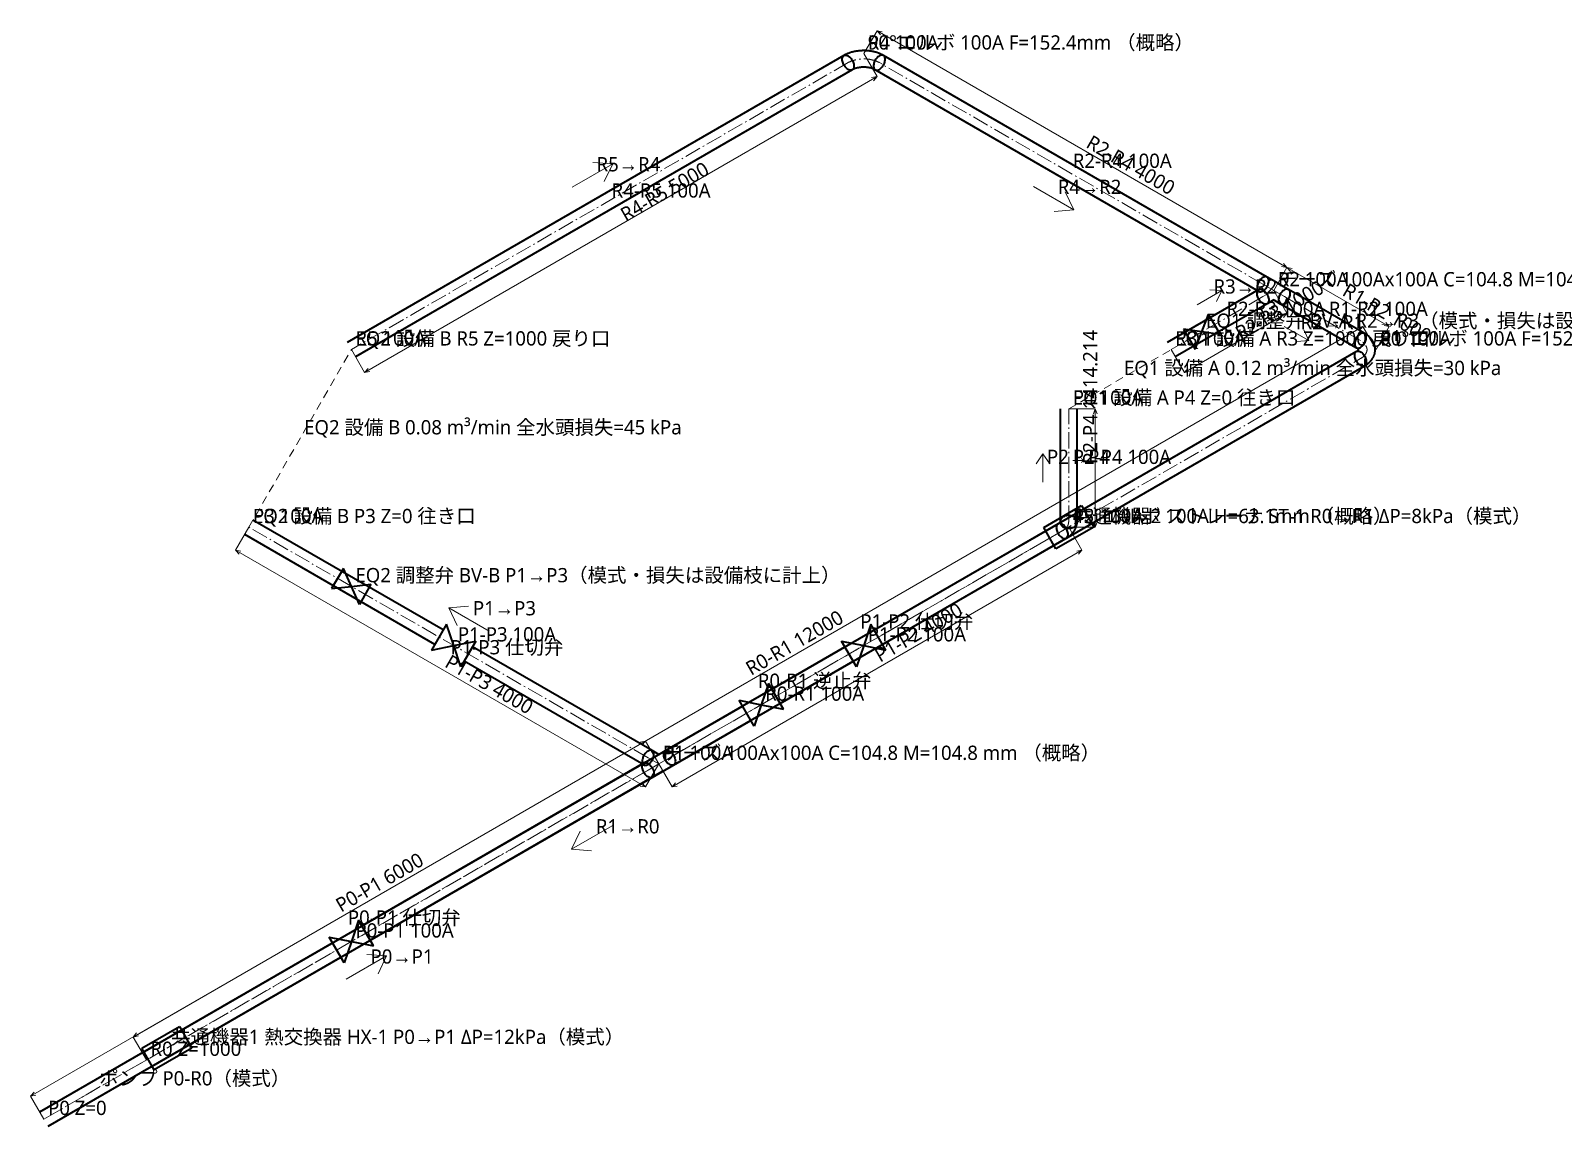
# Model space of a CAD drawing. Header units: millimetres. Extents: x 0 to 16090, y 0 to 14145.
# Drawn here: x 0 to 10576, y 0 to 7556 of the extents above; entities that cross this region are included whole.
import ezdxf

# ---------------------------------------------------------------- set-up
doc = ezdxf.new("R2010")
doc.units = ezdxf.units.MM
doc.header["$LTSCALE"] = 9.375268
doc.linetypes.add('CENTER_JIS', pattern=[18, 12, -2.5, 1, -2.5])
doc.linetypes.add('EQUIPMENT_DASH', pattern=[10, 6, -4])
for name, color, linetype, lineweight in [('CENTER', 7, 'CENTER_JIS', 18), ('DEVICE_SYMBOL', 7, 'CONTINUOUS', 35), ('DIMENSIONS', 7, 'CONTINUOUS', 18), ('ELEVATION_LABEL', 7, 'CONTINUOUS', 18), ('EQUIPMENT_LABEL', 7, 'CONTINUOUS', 18), ('EQUIPMENT_LINK', 7, 'EQUIPMENT_DASH', 18), ('FITTINGS', 7, 'CONTINUOUS', 35), ('FLOW_RETURN', 7, 'CONTINUOUS', 18), ('FLOW_SUPPLY', 7, 'CONTINUOUS', 18), ('FLOW_TAG', 7, 'CONTINUOUS', 18), ('LABELS', 7, 'CONTINUOUS', 18), ('PIPE_OUTLINE', 7, 'CONTINUOUS', 35), ('PIPE_TAG', 7, 'CONTINUOUS', 18), ('VALVE_LABEL', 7, 'CONTINUOUS', 18), ('VALVE_SYMBOL', 7, 'CONTINUOUS', 35), ('WELD_END', 7, 'CONTINUOUS', 35)]:
    doc.layers.add(name, color=color, linetype=linetype, lineweight=lineweight)
doc.styles.add('JAPANESE', font='YuGothM.ttc')

msp = doc.modelspace()

# ---------------------------------------------------------------- linework, layer by layer
at = {"layer": 'CENTER'}
for p, q in [((5641, 7336), (2213, 5357)), ((8503, 5808), (5856, 7336)), ((8503, 5722), (7870, 5357)), ((8577, 5765), (8503, 5808)), ((8577, 5765), (8503, 5722)), ((8577, 5765), (8651, 5722)), ((9176, 5419), (8651, 5722)), ((799, 458), (9176, 5295)), ((7163, 4168), (7163, 4948)), ((4260, 2542), (1506, 4132)), ((4408, 2542), (7118, 4106)), ((4334, 2499), (4260, 2542)), ((4334, 2499), (4408, 2542)), ((91, 49), (4260, 2456)), ((4334, 2499), (4260, 2456))]:
    msp.add_line(p, q, dxfattribs=at)
at = {"layer": 'CENTER', "flags": 128}
for points in [[(5856, 7336), (5854, 7337), (5852, 7338), (5851, 7339), (5849, 7340), (5847, 7341), (5845, 7342), (5843, 7342), (5841, 7343), (5839, 7344), (5837, 7345), (5835, 7346), (5833, 7347), (5831, 7347), (5829, 7348), (5827, 7349), (5824, 7350), (5822, 7350), (5820, 7351), (5818, 7352), (5816, 7352), (5813, 7353), (5811, 7354), (5809, 7354), (5807, 7355), (5804, 7355), (5802, 7356), (5800, 7356), (5797, 7357), (5795, 7357), (5793, 7358), (5790, 7358), (5788, 7359), (5785, 7359), (5783, 7359), (5780, 7360), (5778, 7360), (5776, 7360), (5773, 7360), (5771, 7361), (5768, 7361), (5766, 7361), (5763, 7361), (5761, 7361), (5758, 7361), (5756, 7361), (5753, 7361), (5751, 7362), (5748, 7362), (5746, 7362), (5743, 7361), (5741, 7361), (5738, 7361), (5736, 7361), (5733, 7361), (5731, 7361), (5728, 7361), (5726, 7361), (5723, 7360), (5721, 7360), (5719, 7360), (5716, 7360), (5714, 7359), (5711, 7359), (5709, 7359), (5706, 7358), (5704, 7358), (5702, 7357), (5699, 7357), (5697, 7356), (5695, 7356), (5692, 7355), (5690, 7355), (5688, 7354), (5685, 7354), (5683, 7353), (5681, 7352), (5679, 7352), (5676, 7351), (5674, 7350), (5672, 7350), (5670, 7349), (5668, 7348), (5666, 7347), (5664, 7347), (5662, 7346), (5660, 7345), (5658, 7344), (5656, 7343), (5654, 7342), (5652, 7342), (5650, 7341), (5648, 7340), (5646, 7339), (5644, 7338), (5642, 7337), (5641, 7336)], [(9176, 5295), (9178, 5296), (9180, 5297), (9181, 5298), (9183, 5299), (9185, 5300), (9186, 5301), (9188, 5302), (9189, 5303), (9191, 5304), (9192, 5305), (9194, 5307), (9195, 5308), (9196, 5309), (9198, 5310), (9199, 5311), (9200, 5313), (9202, 5314), (9203, 5315), (9204, 5317), (9205, 5318), (9206, 5319), (9207, 5320), (9208, 5322), (9209, 5323), (9210, 5324), (9211, 5326), (9212, 5327), (9213, 5328), (9213, 5330), (9214, 5331), (9215, 5333), (9216, 5334), (9216, 5335), (9217, 5337), (9217, 5338), (9218, 5340), (9218, 5341), (9219, 5342), (9219, 5344), (9219, 5345), (9220, 5347), (9220, 5348), (9220, 5350), (9220, 5351), (9221, 5352), (9221, 5354), (9221, 5355), (9221, 5357), (9221, 5358), (9221, 5360), (9221, 5361), (9220, 5362), (9220, 5364), (9220, 5365), (9220, 5367), (9219, 5368), (9219, 5370), (9219, 5371), (9218, 5372), (9218, 5374), (9217, 5375), (9217, 5377), (9216, 5378), (9216, 5379), (9215, 5381), (9214, 5382), (9213, 5384), (9213, 5385), (9212, 5386), (9211, 5388), (9210, 5389), (9209, 5390), (9208, 5392), (9207, 5393), (9206, 5394), (9205, 5396), (9204, 5397), (9203, 5398), (9202, 5399), (9200, 5401), (9199, 5402), (9198, 5403), (9196, 5404), (9195, 5406), (9194, 5407), (9192, 5408), (9191, 5409), (9189, 5410), (9188, 5411), (9186, 5413), (9185, 5414), (9183, 5415), (9181, 5416), (9180, 5417), (9178, 5418), (9176, 5419)], [(7118, 4106), (7119, 4107), (7120, 4107), (7121, 4108), (7121, 4108), (7122, 4109), (7123, 4109), (7124, 4110), (7125, 4110), (7126, 4111), (7126, 4112), (7127, 4112), (7128, 4113), (7129, 4113), (7129, 4114), (7130, 4114), (7131, 4115), (7132, 4115), (7133, 4116), (7133, 4117), (7134, 4117), (7135, 4118), (7135, 4118), (7136, 4119), (7137, 4120), (7138, 4120), (7138, 4121), (7139, 4121), (7140, 4122), (7140, 4123), (7141, 4123), (7141, 4124), (7142, 4124), (7143, 4125), (7143, 4126), (7144, 4126), (7145, 4127), (7145, 4128), (7146, 4128), (7146, 4129), (7147, 4130), (7147, 4130), (7148, 4131), (7148, 4131), (7149, 4132), (7149, 4133), (7150, 4133), (7150, 4134), (7151, 4135), (7151, 4135), (7152, 4136), (7152, 4137), (7153, 4137), (7153, 4138), (7154, 4139), (7154, 4139), (7154, 4140), (7155, 4141), (7155, 4142), (7156, 4142), (7156, 4143), (7156, 4144), (7157, 4144), (7157, 4145), (7157, 4146), (7158, 4146), (7158, 4147), (7158, 4148), (7159, 4148), (7159, 4149), (7159, 4150), (7159, 4151), (7160, 4151), (7160, 4152), (7160, 4153), (7160, 4153), (7160, 4154), (7161, 4155), (7161, 4156), (7161, 4156), (7161, 4157), (7161, 4158), (7162, 4158), (7162, 4159), (7162, 4160), (7162, 4161), (7162, 4161), (7162, 4162), (7162, 4163), (7162, 4163), (7162, 4164), (7162, 4165), (7162, 4166), (7162, 4166), (7162, 4167), (7163, 4168), (7163, 4168)]]:
    msp.add_lwpolyline(points, dxfattribs=at)
at = {"layer": 'DEVICE_SYMBOL'}
for p, q in [((6990, 4131), (7250, 4281)), ((7250, 4281), (7335, 4133)), ((7075, 3983), (6990, 4131)), ((7335, 4133), (7075, 3983)), ((767, 539), (1027, 689)), ((1027, 689), (1113, 540)), ((853, 390), (767, 539)), ((1113, 540), (853, 390))]:
    msp.add_line(p, q, dxfattribs=at)
at = {"layer": 'DIMENSIONS'}
for p, q in [((5748, 7398), (5840, 7556)), ((8668, 5923), (5840, 7556)), ((5840, 7556), (5876, 7549)), ((5840, 7556), (5864, 7528)), ((5748, 7398), (5840, 7240)), ((5840, 7240), (2304, 5198)), ((5840, 7240), (5803, 7233)), ((5840, 7240), (5816, 7211)), ((8577, 5765), (8668, 5923)), ((8577, 5765), (8668, 5923)), ((8668, 5923), (8632, 5930)), ((8668, 5923), (8644, 5951)), ((9375, 5515), (8668, 5923)), ((8668, 5923), (8705, 5916)), ((8668, 5923), (8692, 5895)), ((8577, 5765), (8668, 5607)), ((8668, 5607), (7961, 5198)), ((8668, 5607), (8632, 5600)), ((8668, 5607), (8644, 5578)), ((707, 616), (9192, 5515)), ((9192, 5515), (9156, 5508)), ((9192, 5515), (9168, 5487)), ((9284, 5357), (9192, 5515)), ((9284, 5357), (9375, 5515)), ((9375, 5515), (9339, 5522)), ((9375, 5515), (9351, 5543)), ((2213, 5357), (2304, 5198)), ((7870, 5357), (7961, 5198)), ((2304, 5198), (2328, 5226)), ((2304, 5198), (2341, 5205)), ((7961, 5198), (7985, 5226)), ((7961, 5198), (7997, 5205)), ((7163, 4948), (7345, 4948)), ((7345, 4948), (7333, 4913)), ((7345, 4132), (7345, 4948)), ((7345, 4948), (7358, 4913)), ((1506, 4132), (1414, 3974)), ((7163, 4132), (7254, 3974)), ((7163, 4132), (7345, 4132)), ((7345, 4132), (7333, 4167)), ((7345, 4132), (7358, 4167)), ((4243, 2341), (1414, 3974)), ((1414, 3974), (1451, 3967)), ((1414, 3974), (1438, 3945)), ((4426, 2341), (7254, 3974)), ((7254, 3974), (7218, 3967)), ((7254, 3974), (7230, 3945)), ((0, 208), (4243, 2657)), ((4243, 2657), (4206, 2650)), ((4243, 2657), (4218, 2629)), ((4334, 2499), (4243, 2657)), ((4334, 2499), (4243, 2341)), ((4334, 2499), (4426, 2341)), ((4243, 2341), (4206, 2347)), ((4243, 2341), (4218, 2369)), ((4426, 2341), (4450, 2369)), ((4426, 2341), (4462, 2347)), ((707, 616), (731, 644)), ((707, 616), (744, 623)), ((799, 458), (707, 616)), ((0, 208), (24, 236)), ((0, 208), (36, 215)), ((91, 49), (0, 208))]:
    msp.add_line(p, q, dxfattribs=at)
at = {"layer": 'EQUIPMENT_LINK'}
for p, q in [((1506, 4132), (2213, 5357)), ((7163, 4948), (7870, 5357)), ((91, 49), (799, 458))]:
    msp.add_line(p, q, dxfattribs=at)
at = {"layer": 'FITTINGS'}
for p, q in [((5654, 7404), (5651, 7403)), ((5657, 7405), (5654, 7404)), ((5660, 7406), (5657, 7405)), ((5662, 7407), (5660, 7406)), ((5665, 7407), (5662, 7407)), ((5668, 7408), (5665, 7407)), ((5671, 7409), (5668, 7408)), ((5674, 7410), (5671, 7409)), ((5677, 7410), (5674, 7410)), ((5680, 7411), (5677, 7410)), ((5682, 7412), (5680, 7411)), ((5685, 7412), (5682, 7412)), ((5688, 7413), (5685, 7412)), ((5691, 7413), (5688, 7413)), ((5694, 7414), (5691, 7413)), ((5697, 7415), (5694, 7414)), ((5700, 7415), (5697, 7415)), ((5703, 7415), (5700, 7415)), ((5706, 7416), (5703, 7415)), ((5709, 7416), (5706, 7416)), ((5712, 7417), (5709, 7416)), ((5715, 7417), (5712, 7417)), ((5718, 7417), (5715, 7417)), ((5721, 7418), (5718, 7417)), ((5724, 7418), (5721, 7418)), ((5727, 7418), (5724, 7418)), ((5730, 7418), (5727, 7418)), ((5733, 7418), (5730, 7418)), ((5736, 7418), (5733, 7418)), ((5739, 7419), (5736, 7418)), ((5742, 7419), (5739, 7419)), ((5745, 7419), (5742, 7419)), ((5748, 7419), (5745, 7419)), ((5751, 7419), (5748, 7419)), ((5754, 7419), (5751, 7419)), ((5757, 7419), (5754, 7419)), ((5760, 7418), (5757, 7419)), ((5763, 7418), (5760, 7418)), ((5766, 7418), (5763, 7418)), ((5769, 7418), (5766, 7418)), ((5773, 7418), (5769, 7418)), ((5776, 7418), (5773, 7418)), ((5779, 7417), (5776, 7418)), ((5782, 7417), (5779, 7417)), ((5785, 7417), (5782, 7417)), ((5788, 7416), (5785, 7417)), ((5791, 7416), (5788, 7416)), ((5794, 7415), (5791, 7416)), ((5796, 7415), (5794, 7415)), ((5799, 7415), (5796, 7415)), ((5802, 7414), (5799, 7415)), ((5805, 7413), (5802, 7414)), ((5808, 7413), (5805, 7413)), ((5811, 7412), (5808, 7413)), ((5814, 7412), (5811, 7412)), ((5817, 7411), (5814, 7412)), ((5820, 7410), (5817, 7411)), ((5823, 7410), (5820, 7410)), ((5826, 7409), (5823, 7410)), ((5829, 7408), (5826, 7409)), ((5831, 7407), (5829, 7408)), ((5834, 7407), (5831, 7407)), ((5837, 7406), (5834, 7407)), ((5840, 7405), (5837, 7406)), ((5843, 7404), (5840, 7405)), ((5845, 7403), (5843, 7404)), ((5614, 7387), (5612, 7385)), ((5617, 7388), (5614, 7387)), ((5619, 7389), (5617, 7388)), ((5622, 7391), (5619, 7389)), ((5625, 7392), (5622, 7391)), ((5627, 7393), (5625, 7392)), ((5630, 7394), (5627, 7393)), ((5632, 7396), (5630, 7394)), ((5635, 7397), (5632, 7396)), ((5638, 7398), (5635, 7397)), ((5640, 7399), (5638, 7398)), ((5643, 7400), (5640, 7399)), ((5646, 7401), (5643, 7400)), ((5649, 7402), (5646, 7401)), ((5651, 7403), (5649, 7402)), ((5697, 7297), (5695, 7297)), ((5698, 7298), (5697, 7297)), ((5700, 7298), (5698, 7298)), ((5702, 7299), (5700, 7298)), ((5703, 7299), (5702, 7299)), ((5705, 7300), (5703, 7299)), ((5707, 7300), (5705, 7300)), ((5709, 7300), (5707, 7300)), ((5710, 7301), (5709, 7300)), ((5712, 7301), (5710, 7301)), ((5714, 7301), (5712, 7301)), ((5716, 7302), (5714, 7301)), ((5718, 7302), (5716, 7302)), ((5719, 7302), (5718, 7302)), ((5721, 7303), (5719, 7302)), ((5723, 7303), (5721, 7303)), ((5725, 7303), (5723, 7303)), ((5727, 7303), (5725, 7303)), ((5729, 7303), (5727, 7303)), ((5731, 7304), (5729, 7303)), ((5733, 7304), (5731, 7304)), ((5735, 7304), (5733, 7304)), ((5737, 7304), (5735, 7304)), ((5739, 7304), (5737, 7304)), ((5740, 7304), (5739, 7304)), ((5742, 7304), (5740, 7304)), ((5744, 7304), (5742, 7304)), ((5746, 7304), (5744, 7304)), ((5748, 7304), (5746, 7304)), ((5750, 7304), (5748, 7304)), ((5752, 7304), (5750, 7304)), ((5754, 7304), (5752, 7304)), ((5756, 7304), (5754, 7304)), ((5758, 7304), (5756, 7304)), ((5760, 7304), (5758, 7304)), ((5762, 7304), (5760, 7304)), ((5764, 7304), (5762, 7304)), ((5766, 7304), (5764, 7304)), ((5768, 7303), (5766, 7304)), ((5770, 7303), (5768, 7303)), ((5772, 7303), (5770, 7303)), ((5773, 7303), (5772, 7303)), ((5775, 7303), (5773, 7303)), ((5777, 7302), (5775, 7303)), ((5779, 7302), (5777, 7302)), ((5781, 7302), (5779, 7302)), ((5783, 7301), (5781, 7302)), ((5784, 7301), (5783, 7301)), ((5786, 7301), (5784, 7301)), ((5788, 7300), (5786, 7301)), ((5790, 7300), (5788, 7300)), ((5792, 7300), (5790, 7300)), ((5793, 7299), (5792, 7300)), ((5795, 7299), (5793, 7299)), ((5797, 7298), (5795, 7299)), ((5798, 7298), (5797, 7298)), ((5800, 7297), (5798, 7298)), ((5802, 7297), (5800, 7297)), ((5848, 7402), (5845, 7403)), ((5851, 7401), (5848, 7402)), ((5854, 7400), (5851, 7401)), ((5856, 7399), (5854, 7400)), ((5859, 7398), (5856, 7399)), ((5862, 7397), (5859, 7398)), ((5864, 7396), (5862, 7397)), ((5867, 7394), (5864, 7396)), ((5869, 7393), (5867, 7394)), ((5872, 7392), (5869, 7393)), ((5875, 7391), (5872, 7392)), ((5877, 7389), (5875, 7391)), ((5880, 7388), (5877, 7389)), ((5882, 7387), (5880, 7388)), ((5885, 7385), (5882, 7387)), ((5670, 7287), (5669, 7286)), ((5671, 7287), (5670, 7287)), ((5672, 7288), (5671, 7287)), ((5674, 7289), (5672, 7288)), ((5675, 7289), (5674, 7289)), ((5676, 7290), (5675, 7289)), ((5677, 7290), (5676, 7290)), ((5679, 7291), (5677, 7290)), ((5680, 7292), (5679, 7291)), ((5681, 7292), (5680, 7292)), ((5683, 7293), (5681, 7292)), ((5684, 7293), (5683, 7293)), ((5686, 7294), (5684, 7293)), ((5687, 7294), (5686, 7294)), ((5689, 7295), (5687, 7294)), ((5690, 7296), (5689, 7295)), ((5692, 7296), (5690, 7296)), ((5693, 7297), (5692, 7296)), ((5695, 7297), (5693, 7297)), ((5803, 7297), (5802, 7297)), ((5805, 7296), (5803, 7297)), ((5806, 7296), (5805, 7296)), ((5808, 7295), (5806, 7296)), ((5809, 7294), (5808, 7295)), ((5811, 7294), (5809, 7294)), ((5812, 7293), (5811, 7294)), ((5814, 7293), (5812, 7293)), ((5815, 7292), (5814, 7293)), ((5817, 7292), (5815, 7292)), ((5818, 7291), (5817, 7292)), ((5819, 7290), (5818, 7291)), ((5821, 7290), (5819, 7290)), ((5822, 7289), (5821, 7290)), ((5823, 7289), (5822, 7289)), ((5824, 7288), (5823, 7289)), ((5825, 7287), (5824, 7288)), ((5826, 7287), (5825, 7287)), ((5827, 7286), (5826, 7287)), ((8605, 5814), (8531, 5857)), ((8486, 5778), (8474, 5772)), ((8486, 5752), (8474, 5758)), ((8605, 5814), (8679, 5772)), ((8577, 5699), (8531, 5673)), ((8577, 5699), (8622, 5673)), ((9207, 5467), (9205, 5468)), ((9210, 5466), (9207, 5467)), ((9212, 5464), (9210, 5466)), ((9214, 5462), (9212, 5464)), ((9217, 5461), (9214, 5462)), ((9219, 5459), (9217, 5461)), ((9221, 5458), (9219, 5459)), ((9224, 5456), (9221, 5458)), ((9226, 5454), (9224, 5456)), ((9228, 5452), (9226, 5454)), ((9230, 5451), (9228, 5452)), ((9232, 5449), (9230, 5451)), ((9235, 5447), (9232, 5449)), ((9237, 5445), (9235, 5447)), ((9239, 5443), (9237, 5445)), ((9241, 5441), (9239, 5443)), ((9243, 5439), (9241, 5441)), ((9245, 5437), (9243, 5439)), ((9247, 5435), (9245, 5437)), ((9248, 5433), (9247, 5435)), ((9250, 5431), (9248, 5433)), ((9252, 5428), (9250, 5431)), ((9254, 5426), (9252, 5428)), ((9256, 5424), (9254, 5426)), ((9257, 5421), (9256, 5424)), ((9259, 5419), (9257, 5421)), ((9260, 5416), (9259, 5419)), ((9262, 5414), (9260, 5416)), ((9263, 5411), (9262, 5414)), ((9265, 5409), (9263, 5411)), ((9266, 5406), (9265, 5409)), ((9267, 5404), (9266, 5406)), ((9269, 5401), (9267, 5404)), ((9270, 5398), (9269, 5401)), ((9271, 5395), (9270, 5398)), ((9272, 5393), (9271, 5395)), ((9149, 5369), (9147, 5369)), ((9147, 5344), (9149, 5345)), ((9150, 5368), (9149, 5369)), ((9149, 5345), (9150, 5345)), ((9151, 5368), (9150, 5368)), ((9150, 5345), (9151, 5346)), ((9151, 5367), (9151, 5368)), ((9152, 5366), (9151, 5367)), ((9151, 5346), (9152, 5347)), ((9151, 5346), (9151, 5346)), ((9153, 5366), (9152, 5366)), ((9152, 5347), (9153, 5348)), ((9154, 5365), (9153, 5366)), ((9153, 5348), (9154, 5348)), ((9155, 5365), (9154, 5365)), ((9154, 5348), (9155, 5349)), ((9156, 5364), (9155, 5365)), ((9155, 5349), (9156, 5349)), ((9156, 5363), (9156, 5364)), ((9157, 5363), (9156, 5363)), ((9156, 5350), (9157, 5351)), ((9156, 5349), (9156, 5350)), ((9158, 5362), (9157, 5363)), ((9157, 5351), (9158, 5351)), ((9159, 5361), (9158, 5362)), ((9158, 5362), (9158, 5362)), ((9158, 5351), (9158, 5352)), ((9158, 5352), (9159, 5352)), ((9160, 5360), (9159, 5361)), ((9159, 5361), (9159, 5361)), ((9159, 5352), (9159, 5353)), ((9159, 5353), (9160, 5353)), ((9161, 5359), (9160, 5360)), ((9160, 5360), (9160, 5360)), ((9160, 5353), (9160, 5354)), ((9160, 5354), (9161, 5354)), ((9162, 5359), (9161, 5359)), ((9161, 5359), (9161, 5359)), ((9161, 5354), (9161, 5355)), ((9161, 5355), (9162, 5355)), ((9162, 5358), (9162, 5359)), ((9162, 5357), (9162, 5358)), ((9162, 5358), (9162, 5358)), ((9163, 5357), (9162, 5357)), ((9162, 5355), (9162, 5356)), ((9162, 5356), (9162, 5356)), ((9162, 5356), (9163, 5356)), ((9162, 5355), (9162, 5355)), ((9163, 5356), (9163, 5357)), ((9163, 5357), (9163, 5357)), ((9163, 5357), (9163, 5357)), ((9163, 5357), (9163, 5357)), ((9254, 5287), (9256, 5290)), ((9256, 5290), (9257, 5292)), ((9257, 5292), (9259, 5295)), ((9259, 5295), (9260, 5297)), ((9260, 5297), (9262, 5299)), ((9262, 5299), (9263, 5302)), ((9263, 5302), (9265, 5305)), ((9265, 5305), (9266, 5307)), ((9266, 5307), (9267, 5310)), ((9267, 5310), (9269, 5313)), ((9269, 5313), (9270, 5315)), ((9270, 5315), (9271, 5318)), ((9271, 5318), (9272, 5321)), ((9273, 5390), (9272, 5393)), ((9272, 5321), (9273, 5324)), ((9274, 5387), (9273, 5390)), ((9273, 5324), (9274, 5327)), ((9274, 5384), (9274, 5387)), ((9275, 5381), (9274, 5384)), ((9274, 5330), (9275, 5333)), ((9274, 5327), (9274, 5330)), ((9276, 5378), (9275, 5381)), ((9275, 5333), (9276, 5335)), ((9276, 5375), (9276, 5378)), ((9277, 5372), (9276, 5375)), ((9276, 5338), (9277, 5341)), ((9276, 5335), (9276, 5338)), ((9277, 5369), (9277, 5372)), ((9277, 5366), (9277, 5369)), ((9278, 5363), (9277, 5366)), ((9277, 5348), (9278, 5351)), ((9277, 5345), (9277, 5348)), ((9277, 5341), (9277, 5345)), ((9278, 5360), (9278, 5363)), ((9278, 5357), (9278, 5360)), ((9278, 5354), (9278, 5357)), ((9278, 5351), (9278, 5354)), ((9205, 5245), (9207, 5246)), ((9207, 5246), (9210, 5248)), ((9210, 5248), (9212, 5249)), ((9212, 5249), (9214, 5251)), ((9214, 5251), (9217, 5253)), ((9217, 5253), (9219, 5254)), ((9219, 5254), (9221, 5256)), ((9221, 5256), (9224, 5257)), ((9224, 5257), (9226, 5259)), ((9226, 5259), (9228, 5261)), ((9228, 5261), (9230, 5263)), ((9230, 5263), (9232, 5265)), ((9232, 5265), (9235, 5266)), ((9235, 5266), (9237, 5268)), ((9237, 5268), (9239, 5270)), ((9239, 5270), (9241, 5272)), ((9241, 5272), (9243, 5274)), ((9243, 5274), (9245, 5276)), ((9245, 5276), (9247, 5279)), ((9247, 5279), (9248, 5281)), ((9248, 5281), (9250, 5283)), ((9250, 5283), (9252, 5285)), ((9252, 5285), (9254, 5287)), ((7089, 4156), (7090, 4156)), ((7090, 4156), (7091, 4157)), ((7090, 4156), (7090, 4156)), ((7091, 4157), (7091, 4157)), ((7091, 4157), (7092, 4157)), ((7092, 4157), (7092, 4158)), ((7092, 4158), (7093, 4158)), ((7093, 4158), (7093, 4158)), ((7093, 4158), (7094, 4158)), ((7094, 4158), (7094, 4159)), ((7094, 4159), (7095, 4159)), ((7095, 4159), (7095, 4160)), ((7095, 4160), (7096, 4160)), ((7095, 4159), (7095, 4159)), ((7096, 4160), (7097, 4161)), ((7096, 4160), (7096, 4160)), ((7097, 4161), (7097, 4161)), ((7097, 4161), (7097, 4161)), ((7097, 4161), (7098, 4161)), ((7098, 4161), (7098, 4162)), ((7098, 4162), (7098, 4162)), ((7098, 4162), (7099, 4162)), ((7099, 4162), (7099, 4163)), ((7099, 4163), (7099, 4163)), ((7099, 4163), (7100, 4163)), ((7100, 4163), (7100, 4164)), ((7100, 4164), (7101, 4164)), ((7100, 4163), (7100, 4163)), ((7101, 4164), (7101, 4165)), ((7101, 4165), (7102, 4165)), ((7101, 4164), (7101, 4164)), ((7101, 4164), (7101, 4164)), ((7102, 4165), (7102, 4166)), ((7102, 4166), (7103, 4166)), ((7102, 4165), (7102, 4165)), ((7102, 4165), (7102, 4165)), ((7103, 4166), (7103, 4167)), ((7103, 4167), (7104, 4167)), ((7103, 4166), (7103, 4166)), ((7103, 4166), (7103, 4166)), ((7103, 4166), (7103, 4166)), ((7104, 4167), (7104, 4168)), ((7104, 4168), (7104, 4168)), ((7104, 4168), (7104, 4168)), ((7104, 4168), (7104, 4168)), ((7104, 4168), (7105, 4168)), ((7104, 4167), (7104, 4167)), ((7104, 4167), (7104, 4167)), ((7104, 4167), (7104, 4167)), ((7105, 4169), (7105, 4170)), ((7105, 4170), (7105, 4170)), ((7105, 4170), (7105, 4170)), ((7105, 4170), (7105, 4170)), ((7105, 4170), (7105, 4170)), ((7105, 4170), (7105, 4170)), ((7105, 4170), (7105, 4170)), ((7105, 4170), (7105, 4170)), ((7105, 4170), (7105, 4170)), ((7105, 4170), (7105, 4170)), ((7105, 4170), (7105, 4169)), ((7105, 4168), (7105, 4168)), ((7105, 4168), (7105, 4169)), ((7105, 4169), (7105, 4169)), ((7105, 4169), (7105, 4169)), ((7105, 4169), (7105, 4169)), ((7105, 4169), (7105, 4169)), ((7105, 4169), (7105, 4169)), ((7105, 4169), (7105, 4169)), ((7105, 4169), (7105, 4169)), ((7105, 4169), (7105, 4169)), ((7105, 4169), (7105, 4169)), ((7105, 4169), (7105, 4169)), ((7105, 4169), (7105, 4169)), ((7105, 4169), (7105, 4169)), ((7105, 4169), (7105, 4169)), ((7105, 4169), (7105, 4169)), ((7105, 4169), (7105, 4169)), ((7105, 4169), (7105, 4169)), ((7105, 4169), (7105, 4169)), ((7105, 4169), (7105, 4169)), ((7105, 4169), (7105, 4169)), ((7105, 4169), (7105, 4168)), ((7105, 4168), (7105, 4168)), ((7105, 4168), (7105, 4168)), ((7105, 4170), (7105, 4170)), ((7105, 4170), (7105, 4170)), ((7105, 4170), (7105, 4170)), ((7105, 4170), (7106, 4170)), ((7106, 4170), (7106, 4170)), ((7106, 4170), (7106, 4170)), ((7106, 4170), (7105, 4170)), ((7105, 4170), (7105, 4170)), ((7105, 4170), (7105, 4170)), ((7105, 4170), (7105, 4170)), ((7105, 4170), (7105, 4170)), ((7105, 4170), (7105, 4170)), ((7210, 4124), (7211, 4126)), ((7211, 4126), (7212, 4127)), ((7212, 4128), (7213, 4130)), ((7212, 4127), (7212, 4128)), ((7213, 4131), (7214, 4133)), ((7213, 4130), (7213, 4131)), ((7214, 4134), (7215, 4135)), ((7214, 4133), (7214, 4134)), ((7215, 4138), (7216, 4140)), ((7215, 4137), (7215, 4138)), ((7215, 4135), (7215, 4137)), ((7216, 4141), (7217, 4143)), ((7216, 4140), (7216, 4141)), ((7217, 4146), (7218, 4147)), ((7217, 4144), (7217, 4146)), ((7217, 4143), (7217, 4144)), ((7218, 4152), (7219, 4153)), ((7218, 4150), (7218, 4152)), ((7218, 4149), (7218, 4150)), ((7218, 4147), (7218, 4149)), ((7219, 4162), (7220, 4164)), ((7219, 4161), (7219, 4162)), ((7219, 4159), (7219, 4161)), ((7219, 4158), (7219, 4159)), ((7219, 4156), (7219, 4158)), ((7219, 4155), (7219, 4156)), ((7219, 4153), (7219, 4155)), ((7220, 4167), (7220, 4168)), ((7220, 4165), (7220, 4167)), ((7220, 4164), (7220, 4165)), ((7146, 4057), (7148, 4057)), ((7148, 4057), (7149, 4058)), ((7149, 4058), (7150, 4059)), ((7150, 4059), (7151, 4060)), ((7151, 4060), (7153, 4060)), ((7153, 4060), (7154, 4061)), ((7154, 4061), (7155, 4062)), ((7155, 4062), (7156, 4063)), ((7156, 4063), (7157, 4063)), ((7157, 4063), (7158, 4064)), ((7158, 4064), (7160, 4065)), ((7160, 4065), (7161, 4066)), ((7161, 4066), (7162, 4067)), ((7162, 4067), (7163, 4068)), ((7163, 4068), (7164, 4068)), ((7164, 4068), (7165, 4069)), ((7165, 4069), (7167, 4070)), ((7167, 4070), (7168, 4071)), ((7168, 4071), (7169, 4072)), ((7169, 4072), (7170, 4073)), ((7170, 4073), (7171, 4074)), ((7171, 4074), (7172, 4074)), ((7172, 4074), (7173, 4075)), ((7173, 4075), (7174, 4076)), ((7174, 4076), (7175, 4077)), ((7175, 4077), (7176, 4078)), ((7176, 4078), (7177, 4079)), ((7177, 4079), (7178, 4080)), ((7178, 4080), (7179, 4081)), ((7179, 4081), (7180, 4082)), ((7180, 4082), (7182, 4083)), ((7182, 4083), (7183, 4084)), ((7183, 4084), (7184, 4085)), ((7184, 4085), (7185, 4086)), ((7185, 4087), (7186, 4088)), ((7185, 4086), (7185, 4087)), ((7186, 4088), (7187, 4089)), ((7187, 4089), (7188, 4090)), ((7188, 4090), (7189, 4091)), ((7189, 4091), (7190, 4092)), ((7190, 4092), (7191, 4093)), ((7191, 4093), (7192, 4095)), ((7192, 4095), (7193, 4096)), ((7193, 4096), (7194, 4097)), ((7194, 4097), (7195, 4098)), ((7195, 4098), (7196, 4099)), ((7196, 4100), (7197, 4101)), ((7196, 4099), (7196, 4100)), ((7197, 4101), (7198, 4103)), ((7198, 4103), (7199, 4104)), ((7199, 4104), (7200, 4105)), ((7200, 4105), (7201, 4106)), ((7201, 4107), (7202, 4109)), ((7201, 4106), (7201, 4107)), ((7202, 4109), (7203, 4110)), ((7203, 4110), (7204, 4111)), ((7204, 4112), (7205, 4114)), ((7204, 4111), (7204, 4112)), ((7205, 4114), (7206, 4115)), ((7206, 4115), (7207, 4116)), ((7207, 4118), (7208, 4119)), ((7207, 4116), (7207, 4118)), ((7208, 4119), (7209, 4120)), ((7209, 4122), (7210, 4123)), ((7209, 4120), (7209, 4122)), ((7210, 4123), (7210, 4124)), ((4334, 2565), (4289, 2591)), ((4334, 2565), (4380, 2591)), ((4243, 2512), (4231, 2506)), ((4243, 2486), (4231, 2492)), ((4363, 2449), (4289, 2407)), ((4363, 2449), (4437, 2492))]:
    msp.add_line(p, q, dxfattribs=at)
at = {"layer": 'FLOW_RETURN'}
for p, q in [((3737, 6477), (4016, 6638)), ((4016, 6638), (3880, 6648)), ((4016, 6638), (3957, 6515)), ((6919, 6482), (7198, 6321)), ((7198, 6321), (7139, 6444)), ((7198, 6321), (7062, 6310)), ((8049, 5666), (8219, 5764)), ((8219, 5764), (8136, 5770)), ((8219, 5764), (8183, 5689)), ((8650, 5517), (8820, 5419)), ((8820, 5419), (8737, 5413)), ((8820, 5419), (8784, 5494)), ((4012, 2073), (3733, 1912)), ((3733, 1912), (3792, 2035)), ((3733, 1912), (3869, 1901))]:
    msp.add_line(p, q, dxfattribs=at)
at = {"layer": 'FLOW_SUPPLY'}
for p, q in [((6985, 4638), (6938, 4570)), ((6985, 4442), (6985, 4638)), ((6985, 4638), (7032, 4570)), ((2885, 3576), (3021, 3587)), ((3163, 3415), (2885, 3576)), ((2885, 3576), (2943, 3453)), ((2177, 1014), (2456, 1175)), ((2456, 1175), (2320, 1185)), ((2456, 1175), (2397, 1051))]:
    msp.add_line(p, q, dxfattribs=at)
at = {"layer": 'PIPE_OUTLINE'}
for p, q in [((5612, 7385), (2184, 5406)), ((8531, 5857), (5885, 7385)), ((5669, 7286), (2241, 5307)), ((8474, 5758), (5827, 7286)), ((8474, 5772), (7841, 5406)), ((9205, 5468), (8679, 5772)), ((8531, 5673), (7898, 5307)), ((9147, 5369), (8622, 5673)), ((5114, 3015), (9147, 5344)), ((5171, 2916), (9205, 5245)), ((7105, 4168), (7105, 4948)), ((7220, 4168), (7220, 4948)), ((2847, 3423), (1534, 4181)), ((5821, 3423), (7089, 4156)), ((2790, 3324), (1477, 4082)), ((5878, 3324), (7146, 4057)), ((4289, 2591), (3049, 3307)), ((4380, 2591), (5619, 3307)), ((4231, 2492), (2992, 3208)), ((4437, 2492), (5676, 3208)), ((770, 507), (4912, 2898)), ((827, 408), (4969, 2799)), ((2285, 1382), (4231, 2506)), ((2342, 1283), (4289, 2407)), ((63, 99), (2083, 1265)), ((120, 0), (2140, 1166))]:
    msp.add_line(p, q, dxfattribs=at)
at = {"layer": 'VALVE_SYMBOL'}
for p, q in [((8082, 5479), (8128, 5598)), ((8128, 5598), (8208, 5460)), ((8082, 5479), (7955, 5498)), ((7955, 5498), (8035, 5360)), ((8035, 5360), (8082, 5479)), ((8208, 5460), (8082, 5479)), ((2158, 3848), (2077, 3709)), ((2213, 3724), (2158, 3848)), ((2077, 3709), (2213, 3724)), ((2213, 3724), (2348, 3738)), ((2268, 3599), (2213, 3724)), ((2348, 3738), (2268, 3599)), ((2870, 3463), (2767, 3285)), ((2920, 3315), (2870, 3463)), ((5798, 3463), (5748, 3315)), ((5901, 3285), (5798, 3463)), ((2767, 3285), (2920, 3315)), ((2920, 3315), (3072, 3346)), ((2969, 3168), (2920, 3315)), ((3072, 3346), (2969, 3168)), ((5699, 3168), (5596, 3346)), ((5596, 3346), (5748, 3315)), ((5748, 3315), (5699, 3168)), ((5748, 3315), (5901, 3285)), ((5091, 3055), (5041, 2907)), ((5194, 2876), (5091, 3055)), ((4992, 2760), (4889, 2938)), ((4889, 2938), (5041, 2907)), ((5041, 2907), (4992, 2760)), ((5041, 2907), (5194, 2876)), ((2262, 1422), (2213, 1274)), ((2365, 1244), (2262, 1422)), ((2163, 1127), (2060, 1305)), ((2060, 1305), (2213, 1274)), ((2213, 1274), (2163, 1127)), ((2213, 1274), (2365, 1244))]:
    msp.add_line(p, q, dxfattribs=at)
at = {"layer": 'WELD_END'}
for p, q in [((5600, 7365), (5601, 7370)), ((5600, 7359), (5600, 7365)), ((5600, 7353), (5600, 7359)), ((5601, 7346), (5600, 7353)), ((5601, 7370), (5603, 7375)), ((5603, 7339), (5601, 7346)), ((5603, 7375), (5606, 7379)), ((5606, 7333), (5603, 7339)), ((5606, 7379), (5608, 7383)), ((5608, 7326), (5606, 7333)), ((5608, 7383), (5612, 7385)), ((5612, 7319), (5608, 7326)), ((5612, 7385), (5616, 7387)), ((5616, 7313), (5612, 7319)), ((5616, 7387), (5620, 7388)), ((5620, 7307), (5616, 7313)), ((5620, 7388), (5625, 7388)), ((5625, 7302), (5620, 7307)), ((5625, 7388), (5630, 7387)), ((5630, 7297), (5625, 7302)), ((5630, 7387), (5635, 7385)), ((5635, 7385), (5641, 7382)), ((5641, 7382), (5646, 7379)), ((5646, 7379), (5651, 7375)), ((5651, 7375), (5656, 7370)), ((5656, 7370), (5661, 7364)), ((5661, 7364), (5665, 7359)), ((5665, 7359), (5669, 7352)), ((5669, 7352), (5673, 7346)), ((5673, 7346), (5676, 7339)), ((5676, 7339), (5678, 7332)), ((5678, 7332), (5680, 7325)), ((5680, 7301), (5678, 7296)), ((5680, 7325), (5681, 7319)), ((5681, 7307), (5680, 7301)), ((5681, 7319), (5681, 7312)), ((5681, 7312), (5681, 7307)), ((5817, 7325), (5816, 7319)), ((5816, 7319), (5816, 7312)), ((5816, 7312), (5816, 7307)), ((5816, 7307), (5817, 7301)), ((5819, 7332), (5817, 7325)), ((5817, 7301), (5819, 7296)), ((5821, 7339), (5819, 7332)), ((5824, 7346), (5821, 7339)), ((5827, 7352), (5824, 7346)), ((5831, 7359), (5827, 7352)), ((5836, 7364), (5831, 7359)), ((5841, 7370), (5836, 7364)), ((5846, 7375), (5841, 7370)), ((5851, 7379), (5846, 7375)), ((5856, 7382), (5851, 7379)), ((5861, 7385), (5856, 7382)), ((5867, 7387), (5861, 7385)), ((5872, 7388), (5867, 7387)), ((5867, 7297), (5872, 7302)), ((5876, 7388), (5872, 7388)), ((5872, 7302), (5876, 7307)), ((5881, 7387), (5876, 7388)), ((5876, 7307), (5881, 7313)), ((5885, 7385), (5881, 7387)), ((5881, 7313), (5885, 7319)), ((5888, 7383), (5885, 7385)), ((5885, 7319), (5888, 7326)), ((5891, 7379), (5888, 7383)), ((5888, 7326), (5891, 7333)), ((5893, 7375), (5891, 7379)), ((5891, 7333), (5893, 7339)), ((5895, 7370), (5893, 7375)), ((5893, 7339), (5895, 7346)), ((5896, 7365), (5895, 7370)), ((5895, 7346), (5896, 7353)), ((5896, 7359), (5896, 7365)), ((5896, 7353), (5896, 7359)), ((5635, 7293), (5630, 7297)), ((5641, 7289), (5635, 7293)), ((5646, 7286), (5641, 7289)), ((5651, 7285), (5646, 7286)), ((5656, 7284), (5651, 7285)), ((5661, 7284), (5656, 7284)), ((5665, 7285), (5661, 7284)), ((5669, 7286), (5665, 7285)), ((5673, 7289), (5669, 7286)), ((5676, 7292), (5673, 7289)), ((5678, 7296), (5676, 7292)), ((5819, 7296), (5821, 7292)), ((5821, 7292), (5824, 7289)), ((5824, 7289), (5827, 7286)), ((5827, 7286), (5831, 7285)), ((5831, 7285), (5836, 7284)), ((5836, 7284), (5841, 7284)), ((5841, 7284), (5846, 7285)), ((5846, 7285), (5851, 7286)), ((5851, 7286), (5856, 7289)), ((5856, 7289), (5861, 7293)), ((5861, 7293), (5867, 7297)), ((8471, 5818), (8468, 5811)), ((8474, 5824), (8471, 5818)), ((8478, 5831), (8474, 5824)), ((8482, 5836), (8478, 5831)), ((8487, 5842), (8482, 5836)), ((8492, 5847), (8487, 5842)), ((8497, 5851), (8492, 5847)), ((8503, 5854), (8497, 5851)), ((8508, 5857), (8503, 5854)), ((8513, 5859), (8508, 5857)), ((8518, 5860), (8513, 5859)), ((8523, 5860), (8518, 5860)), ((8527, 5859), (8523, 5860)), ((8531, 5857), (8527, 5859)), ((8535, 5855), (8531, 5857)), ((8538, 5851), (8535, 5855)), ((8540, 5847), (8538, 5851)), ((8542, 5842), (8540, 5847)), ((8540, 5811), (8542, 5818)), ((8543, 5837), (8542, 5842)), ((8542, 5818), (8543, 5825)), ((8543, 5831), (8543, 5837)), ((8543, 5825), (8543, 5831)), ((8463, 5791), (8462, 5784)), ((8462, 5784), (8463, 5779)), ((8462, 5746), (8463, 5751)), ((8463, 5739), (8462, 5746)), ((8464, 5797), (8463, 5791)), ((8463, 5779), (8464, 5773)), ((8463, 5751), (8464, 5757)), ((8464, 5733), (8463, 5739)), ((8465, 5804), (8464, 5797)), ((8464, 5773), (8465, 5768)), ((8464, 5757), (8465, 5762)), ((8465, 5726), (8464, 5733)), ((8468, 5811), (8465, 5804)), ((8465, 5768), (8468, 5764)), ((8465, 5762), (8468, 5766)), ((8468, 5719), (8465, 5726)), ((8468, 5766), (8471, 5769)), ((8468, 5764), (8471, 5761)), ((8471, 5712), (8468, 5719)), ((8471, 5769), (8474, 5772)), ((8471, 5761), (8474, 5758)), ((8474, 5706), (8471, 5712)), ((8474, 5772), (8478, 5773)), ((8474, 5758), (8478, 5757)), ((8478, 5773), (8482, 5774)), ((8478, 5757), (8482, 5756)), ((8482, 5774), (8487, 5774)), ((8482, 5756), (8487, 5756)), ((8487, 5774), (8492, 5773)), ((8487, 5756), (8492, 5757)), ((8492, 5773), (8497, 5771)), ((8492, 5757), (8497, 5758)), ((8497, 5771), (8503, 5769)), ((8497, 5758), (8503, 5761)), ((8503, 5769), (8508, 5765)), ((8503, 5761), (8508, 5765)), ((8508, 5765), (8513, 5769)), ((8508, 5765), (8513, 5761)), ((8513, 5769), (8518, 5774)), ((8513, 5761), (8518, 5756)), ((8518, 5774), (8523, 5779)), ((8518, 5756), (8523, 5751)), ((8523, 5779), (8527, 5785)), ((8523, 5751), (8527, 5745)), ((8527, 5785), (8531, 5791)), ((8527, 5745), (8531, 5739)), ((8531, 5791), (8535, 5798)), ((8531, 5739), (8535, 5732)), ((8535, 5798), (8538, 5805)), ((8535, 5732), (8538, 5725)), ((8538, 5805), (8540, 5811)), ((8538, 5725), (8540, 5718)), ((8540, 5718), (8542, 5712)), ((8542, 5712), (8543, 5705)), ((8612, 5712), (8611, 5705)), ((8613, 5718), (8612, 5712)), ((8616, 5725), (8613, 5718)), ((8619, 5732), (8616, 5725)), ((8622, 5739), (8619, 5732)), ((8626, 5745), (8622, 5739)), ((8631, 5751), (8626, 5745)), ((8635, 5756), (8631, 5751)), ((8640, 5761), (8635, 5756)), ((8646, 5765), (8640, 5761)), ((8651, 5769), (8646, 5765)), ((8656, 5771), (8651, 5769)), ((8661, 5773), (8656, 5771)), ((8666, 5774), (8661, 5773)), ((8671, 5774), (8666, 5774)), ((8675, 5773), (8671, 5774)), ((8679, 5772), (8675, 5773)), ((8683, 5769), (8679, 5772)), ((8679, 5706), (8683, 5712)), ((8686, 5766), (8683, 5769)), ((8683, 5712), (8686, 5719)), ((8688, 5762), (8686, 5766)), ((8686, 5719), (8688, 5726)), ((8690, 5757), (8688, 5762)), ((8688, 5726), (8690, 5733)), ((8691, 5751), (8690, 5757)), ((8690, 5733), (8691, 5739)), ((8691, 5746), (8691, 5751)), ((8691, 5739), (8691, 5746)), ((8478, 5699), (8474, 5706)), ((8482, 5693), (8478, 5699)), ((8487, 5688), (8482, 5693)), ((8492, 5683), (8487, 5688)), ((8497, 5679), (8492, 5683)), ((8503, 5676), (8497, 5679)), ((8508, 5673), (8503, 5676)), ((8513, 5671), (8508, 5673)), ((8518, 5670), (8513, 5671)), ((8523, 5670), (8518, 5670)), ((8527, 5671), (8523, 5670)), ((8531, 5673), (8527, 5671)), ((8535, 5675), (8531, 5673)), ((8538, 5679), (8535, 5675)), ((8540, 5683), (8538, 5679)), ((8542, 5688), (8540, 5683)), ((8543, 5693), (8542, 5688)), ((8543, 5705), (8543, 5699)), ((8543, 5699), (8543, 5693)), ((8611, 5705), (8610, 5699)), ((8610, 5699), (8611, 5693)), ((8611, 5693), (8612, 5688)), ((8612, 5688), (8613, 5683)), ((8613, 5683), (8616, 5679)), ((8616, 5679), (8619, 5675)), ((8619, 5675), (8622, 5673)), ((8622, 5673), (8626, 5671)), ((8626, 5671), (8631, 5670)), ((8631, 5670), (8635, 5670)), ((8635, 5670), (8640, 5671)), ((8640, 5671), (8646, 5673)), ((8646, 5673), (8651, 5676)), ((8651, 5676), (8656, 5679)), ((8656, 5679), (8661, 5683)), ((8661, 5683), (8666, 5688)), ((8666, 5688), (8671, 5693)), ((8671, 5693), (8675, 5699)), ((8675, 5699), (8679, 5706)), ((9137, 5408), (9136, 5402)), ((9136, 5402), (9136, 5396)), ((9136, 5396), (9136, 5390)), ((9139, 5415), (9137, 5408)), ((9141, 5422), (9139, 5415)), ((9144, 5429), (9141, 5422)), ((9147, 5435), (9144, 5429)), ((9151, 5442), (9147, 5435)), ((9156, 5448), (9151, 5442)), ((9161, 5453), (9156, 5448)), ((9166, 5458), (9161, 5453)), ((9171, 5462), (9166, 5458)), ((9176, 5466), (9171, 5462)), ((9181, 5468), (9176, 5466)), ((9187, 5470), (9181, 5468)), ((9192, 5471), (9187, 5470)), ((9196, 5471), (9192, 5471)), ((9201, 5470), (9196, 5471)), ((9196, 5390), (9201, 5396)), ((9205, 5468), (9201, 5470)), ((9201, 5396), (9205, 5402)), ((9208, 5466), (9205, 5468)), ((9205, 5402), (9208, 5409)), ((9211, 5462), (9208, 5466)), ((9208, 5409), (9211, 5416)), ((9213, 5458), (9211, 5462)), ((9211, 5416), (9213, 5423)), ((9215, 5454), (9213, 5458)), ((9213, 5423), (9215, 5429)), ((9216, 5448), (9215, 5454)), ((9215, 5429), (9216, 5436)), ((9216, 5442), (9216, 5448)), ((9216, 5436), (9216, 5442)), ((9136, 5390), (9137, 5384)), ((9136, 5324), (9137, 5329)), ((9136, 5318), (9136, 5324)), ((9136, 5312), (9136, 5318)), ((9137, 5305), (9136, 5312)), ((9137, 5384), (9139, 5380)), ((9137, 5329), (9139, 5334)), ((9139, 5298), (9137, 5305)), ((9139, 5380), (9141, 5375)), ((9139, 5334), (9141, 5338)), ((9141, 5291), (9139, 5298)), ((9141, 5375), (9144, 5372)), ((9141, 5338), (9144, 5341)), ((9144, 5285), (9141, 5291)), ((9144, 5372), (9147, 5369)), ((9144, 5341), (9147, 5344)), ((9147, 5369), (9151, 5368)), ((9147, 5344), (9151, 5346)), ((9151, 5368), (9156, 5367)), ((9151, 5346), (9156, 5347)), ((9156, 5367), (9161, 5367)), ((9156, 5347), (9161, 5347)), ((9161, 5367), (9166, 5368)), ((9161, 5347), (9166, 5346)), ((9166, 5368), (9171, 5370)), ((9166, 5346), (9171, 5344)), ((9171, 5370), (9176, 5372)), ((9171, 5344), (9176, 5341)), ((9176, 5372), (9181, 5376)), ((9176, 5341), (9181, 5338)), ((9181, 5376), (9187, 5380)), ((9181, 5338), (9187, 5334)), ((9187, 5380), (9192, 5385)), ((9187, 5334), (9192, 5329)), ((9192, 5385), (9196, 5390)), ((9192, 5329), (9196, 5323)), ((9196, 5323), (9201, 5317)), ((9201, 5317), (9205, 5311)), ((9205, 5311), (9208, 5304)), ((9208, 5304), (9211, 5298)), ((9211, 5298), (9213, 5291)), ((9213, 5291), (9215, 5284)), ((9147, 5278), (9144, 5285)), ((9151, 5272), (9147, 5278)), ((9156, 5266), (9151, 5272)), ((9161, 5260), (9156, 5266)), ((9166, 5255), (9161, 5260)), ((9171, 5251), (9166, 5255)), ((9176, 5248), (9171, 5251)), ((9181, 5245), (9176, 5248)), ((9187, 5243), (9181, 5245)), ((9192, 5242), (9187, 5243)), ((9196, 5242), (9192, 5242)), ((9201, 5243), (9196, 5242)), ((9205, 5245), (9201, 5243)), ((9208, 5248), (9205, 5245)), ((9211, 5251), (9208, 5248)), ((9213, 5255), (9211, 5251)), ((9215, 5260), (9213, 5255)), ((9215, 5284), (9216, 5277)), ((9216, 5265), (9215, 5260)), ((9216, 5277), (9216, 5271)), ((9216, 5271), (9216, 5265)), ((7078, 4135), (7077, 4130)), ((7077, 4130), (7078, 4123)), ((7079, 4141), (7078, 4135)), ((7081, 4146), (7079, 4141)), ((7083, 4150), (7081, 4146)), ((7086, 4153), (7083, 4150)), ((7089, 4156), (7086, 4153)), ((7093, 4157), (7089, 4156)), ((7098, 4158), (7093, 4157)), ((7102, 4158), (7098, 4158)), ((7107, 4157), (7102, 4158)), ((7105, 4168), (7106, 4174)), ((7106, 4162), (7105, 4168)), ((7106, 4174), (7107, 4180)), ((7107, 4156), (7106, 4162)), ((7107, 4180), (7110, 4186)), ((7113, 4156), (7107, 4157)), ((7110, 4151), (7107, 4156)), ((7110, 4186), (7113, 4192)), ((7113, 4145), (7110, 4151)), ((7113, 4192), (7117, 4197)), ((7118, 4153), (7113, 4156)), ((7117, 4140), (7113, 4145)), ((7117, 4197), (7122, 4201)), ((7122, 4135), (7117, 4140)), ((7123, 4149), (7118, 4153)), ((7122, 4201), (7128, 4205)), ((7128, 4131), (7122, 4135)), ((7128, 4145), (7123, 4149)), ((7128, 4205), (7134, 4209)), ((7133, 4140), (7128, 4145)), ((7134, 4128), (7128, 4131)), ((7138, 4135), (7133, 4140)), ((7134, 4209), (7141, 4212)), ((7141, 4125), (7134, 4128)), ((7142, 4129), (7138, 4135)), ((7141, 4212), (7148, 4213)), ((7148, 4123), (7141, 4125)), ((7146, 4123), (7142, 4129)), ((7148, 4213), (7155, 4215)), ((7155, 4215), (7163, 4215)), ((7163, 4215), (7170, 4215)), ((7170, 4215), (7177, 4213)), ((7177, 4213), (7184, 4212)), ((7184, 4125), (7177, 4123)), ((7184, 4212), (7191, 4209)), ((7191, 4128), (7184, 4125)), ((7191, 4209), (7197, 4205)), ((7197, 4131), (7191, 4128)), ((7197, 4205), (7203, 4201)), ((7203, 4135), (7197, 4131)), ((7203, 4201), (7208, 4197)), ((7208, 4140), (7203, 4135)), ((7208, 4197), (7212, 4192)), ((7212, 4145), (7208, 4140)), ((7212, 4192), (7215, 4186)), ((7215, 4151), (7212, 4145)), ((7215, 4186), (7218, 4180)), ((7218, 4156), (7215, 4151)), ((7218, 4180), (7219, 4174)), ((7219, 4162), (7218, 4156)), ((7219, 4174), (7220, 4168)), ((7220, 4168), (7219, 4162)), ((7078, 4123), (7079, 4117)), ((7079, 4117), (7081, 4110)), ((7081, 4110), (7083, 4103)), ((7083, 4103), (7086, 4096)), ((7086, 4096), (7089, 4090)), ((7089, 4090), (7093, 4083)), ((7093, 4083), (7098, 4077)), ((7098, 4077), (7102, 4072)), ((7102, 4072), (7107, 4067)), ((7107, 4067), (7113, 4063)), ((7113, 4063), (7118, 4060)), ((7118, 4060), (7123, 4057)), ((7123, 4057), (7128, 4055)), ((7128, 4055), (7133, 4054)), ((7133, 4054), (7138, 4054)), ((7138, 4054), (7142, 4055)), ((7142, 4055), (7146, 4057)), ((7150, 4116), (7146, 4123)), ((7146, 4057), (7150, 4059)), ((7155, 4122), (7148, 4123)), ((7153, 4109), (7150, 4116)), ((7150, 4059), (7153, 4063)), ((7155, 4103), (7153, 4109)), ((7153, 4063), (7155, 4067)), ((7163, 4122), (7155, 4122)), ((7157, 4096), (7155, 4103)), ((7155, 4067), (7157, 4072)), ((7158, 4089), (7157, 4096)), ((7157, 4072), (7158, 4077)), ((7158, 4083), (7158, 4089)), ((7158, 4077), (7158, 4083)), ((7170, 4122), (7163, 4122)), ((7177, 4123), (7170, 4122)), ((4225, 2545), (4223, 2538)), ((4228, 2552), (4225, 2545)), ((4231, 2558), (4228, 2552)), ((4235, 2565), (4231, 2558)), ((4240, 2571), (4235, 2565)), ((4245, 2576), (4240, 2571)), ((4250, 2581), (4245, 2576)), ((4255, 2585), (4250, 2581)), ((4260, 2588), (4255, 2585)), ((4265, 2591), (4260, 2588)), ((4270, 2593), (4265, 2591)), ((4275, 2594), (4270, 2593)), ((4280, 2594), (4275, 2594)), ((4285, 2593), (4280, 2594)), ((4289, 2591), (4285, 2593)), ((4292, 2589), (4289, 2591)), ((4295, 2585), (4292, 2589)), ((4292, 2532), (4295, 2539)), ((4297, 2581), (4295, 2585)), ((4295, 2539), (4297, 2545)), ((4299, 2576), (4297, 2581)), ((4297, 2545), (4299, 2552)), ((4300, 2571), (4299, 2576)), ((4299, 2552), (4300, 2559)), ((4300, 2565), (4300, 2571)), ((4300, 2559), (4300, 2565)), ((4368, 2571), (4369, 2576)), ((4368, 2565), (4368, 2571)), ((4368, 2559), (4368, 2565)), ((4369, 2552), (4368, 2559)), ((4369, 2576), (4371, 2581)), ((4371, 2545), (4369, 2552)), ((4371, 2581), (4373, 2585)), ((4373, 2539), (4371, 2545)), ((4373, 2585), (4376, 2589)), ((4376, 2532), (4373, 2539)), ((4376, 2589), (4380, 2591)), ((4380, 2591), (4384, 2593)), ((4384, 2593), (4388, 2594)), ((4388, 2594), (4393, 2594)), ((4393, 2594), (4398, 2593)), ((4398, 2593), (4403, 2591)), ((4403, 2591), (4408, 2588)), ((4408, 2588), (4413, 2585)), ((4413, 2585), (4419, 2581)), ((4419, 2581), (4424, 2576)), ((4424, 2576), (4428, 2571)), ((4428, 2571), (4433, 2565)), ((4433, 2565), (4437, 2558)), ((4437, 2558), (4440, 2552)), ((4440, 2552), (4443, 2545)), ((4443, 2545), (4446, 2538)), ((4221, 2531), (4220, 2525)), ((4220, 2525), (4220, 2518)), ((4220, 2518), (4220, 2513)), ((4220, 2513), (4221, 2507)), ((4220, 2485), (4221, 2491)), ((4220, 2480), (4220, 2485)), ((4220, 2473), (4220, 2480)), ((4221, 2467), (4220, 2473)), ((4223, 2538), (4221, 2531)), ((4221, 2507), (4223, 2502)), ((4221, 2491), (4223, 2496)), ((4223, 2460), (4221, 2467)), ((4223, 2502), (4225, 2498)), ((4223, 2496), (4225, 2500)), ((4225, 2453), (4223, 2460)), ((4225, 2500), (4228, 2503)), ((4225, 2498), (4228, 2495)), ((4228, 2446), (4225, 2453)), ((4228, 2503), (4231, 2506)), ((4228, 2495), (4231, 2492)), ((4231, 2440), (4228, 2446)), ((4231, 2506), (4235, 2507)), ((4231, 2492), (4235, 2491)), ((4235, 2433), (4231, 2440)), ((4235, 2507), (4240, 2508)), ((4235, 2491), (4240, 2490)), ((4240, 2427), (4235, 2433)), ((4240, 2508), (4245, 2508)), ((4240, 2490), (4245, 2490)), ((4245, 2508), (4250, 2507)), ((4245, 2490), (4250, 2491)), ((4250, 2507), (4255, 2506)), ((4250, 2491), (4255, 2492)), ((4255, 2506), (4260, 2503)), ((4255, 2492), (4260, 2495)), ((4260, 2503), (4265, 2499)), ((4260, 2495), (4265, 2499)), ((4265, 2499), (4270, 2503)), ((4265, 2499), (4270, 2495)), ((4270, 2503), (4275, 2508)), ((4270, 2495), (4275, 2490)), ((4275, 2508), (4280, 2513)), ((4275, 2490), (4280, 2485)), ((4280, 2513), (4285, 2519)), ((4280, 2485), (4285, 2479)), ((4285, 2519), (4289, 2525)), ((4285, 2479), (4289, 2473)), ((4289, 2525), (4292, 2532)), ((4289, 2473), (4292, 2466)), ((4292, 2466), (4295, 2459)), ((4295, 2459), (4297, 2453)), ((4297, 2453), (4299, 2446)), ((4299, 2446), (4300, 2439)), ((4300, 2439), (4300, 2433)), ((4300, 2433), (4300, 2427)), ((4380, 2525), (4376, 2532)), ((4384, 2519), (4380, 2525)), ((4388, 2513), (4384, 2519)), ((4393, 2508), (4388, 2513)), ((4398, 2503), (4393, 2508)), ((4403, 2499), (4398, 2503)), ((4408, 2495), (4403, 2499)), ((4413, 2492), (4408, 2495)), ((4419, 2491), (4413, 2492)), ((4424, 2490), (4419, 2491)), ((4428, 2490), (4424, 2490)), ((4433, 2491), (4428, 2490)), ((4437, 2492), (4433, 2491)), ((4440, 2495), (4437, 2492)), ((4443, 2498), (4440, 2495)), ((4446, 2502), (4443, 2498)), ((4446, 2538), (4447, 2531)), ((4447, 2507), (4446, 2502)), ((4447, 2531), (4448, 2525)), ((4448, 2513), (4447, 2507)), ((4448, 2525), (4449, 2518)), ((4449, 2518), (4448, 2513)), ((4245, 2422), (4240, 2427)), ((4250, 2417), (4245, 2422)), ((4255, 2413), (4250, 2417)), ((4260, 2410), (4255, 2413)), ((4265, 2407), (4260, 2410)), ((4270, 2405), (4265, 2407)), ((4275, 2404), (4270, 2405)), ((4280, 2404), (4275, 2404)), ((4285, 2405), (4280, 2404)), ((4289, 2407), (4285, 2405)), ((4292, 2409), (4289, 2407)), ((4295, 2413), (4292, 2409)), ((4297, 2417), (4295, 2413)), ((4299, 2422), (4297, 2417)), ((4300, 2427), (4299, 2422))]:
    msp.add_line(p, q, dxfattribs=at)

# ---------------------------------------------------------------- texts
at = {"layer": 'DIMENSIONS', "style": 'JAPANESE'}
for s, height, rotation, p in [('R2-R4 4000', 98.4, -30, (7275, 6756)), ('R4-R5 5000', 98.4, 30, (4107, 6235)), ('R2-R3 1000', 98.4, 30, (8350, 5418)), ('R1-R2 1000', 98.4, -30, (9043, 5735)), ('P2-P4 1414.214', 98.44, 90, (7360, 4568)), ('P1-P2 4000', 98.4, 30, (5861, 3197)), ('R0-R1 12000', 98.44, 30, (4971, 3106)), ('P1-P3 4000', 98.4, -30, (2850, 3173)), ('P0-P1 6000', 98.4, 30, (2142, 1473))]:
    msp.add_text(s, height=height, rotation=rotation, dxfattribs=at).set_placement(p)
at = {"layer": 'ELEVATION_LABEL', "style": 'JAPANESE'}
for s, height, p in [('EQ2 設備 B R5 Z=1000 戻り口', 98.44, (2241, 5385)), ('EQ1 設備 A R3 Z=1000 戻り口', 98.44, (7898, 5385)), ('EQ1 設備 A P4 Z=0 往き口', 98.44, (7191, 4977)), ('EQ2 設備 B P3 Z=0 往き口', 98.44, (1534, 4160)), ('R0 Z=1000', 98.4, (827, 486)), ('P0 Z=0', 98.4, (120, 78))]:
    msp.add_text(s, height=height, dxfattribs=at).set_placement(p)
at = {"layer": 'EQUIPMENT_LABEL', "style": 'JAPANESE'}
for s, p in [('EQ1 調整弁 BV-A R2→R3（模式・損失は設備枝に計上）', (8110, 5507)), ('EQ1 設備 A 0.12 m³/min 全水頭損失=30 kPa', (7544, 5181)), ('EQ2 設備 B 0.08 m³/min 全水頭損失=45 kPa', (1887, 4772)), ('共通機器2 ストレーナ ST-1 R0→R1 ΔP=8kPa（模式）', (7191, 4160)), ('EQ2 調整弁 BV-B P1→P3（模式・損失は設備枝に計上）', (2241, 3752)), ('共通機器1 熱交換器 HX-1 P0→P1 ΔP=12kPa（模式）', (968, 568)), ('ポンプ P0-R0（模式）', (473, 282))]:
    msp.add_text(s, height=98.44, dxfattribs=at).set_placement(p)
at = {"layer": 'FLOW_TAG', "style": 'JAPANESE'}
for s, p in [('R5→R4', (3905, 6586)), ('R4→R2', (7087, 6430)), ('R3→R2', (8162, 5743)), ('R2→R1', (8763, 5496)), ('P2→P4', (7013, 4568)), ('P1→P3', (3052, 3524)), ('R1→R0', (3900, 2020)), ('P0→P1', (2345, 1122))]:
    msp.add_text(s, height=98.4, dxfattribs=at).set_placement(p)
at = {"layer": 'LABELS', "style": 'JAPANESE'}
for s, height, p in [('90°エルボ 100A F=152.4mm （概略）', 98.44, (5776, 7426)), ('R4 100A', 98.4, (5776, 7426)), ('チーズ 100Ax100A C=104.8 M=104.8 mm （概略）', 98.44, (8605, 5793)), ('R2 100A', 98.4, (8605, 5793)), ('90°エルボ 100A F=152.4mm （概略）', 98.44, (9312, 5385)), ('R5 100A', 98.4, (2241, 5385)), ('R3 100A', 98.4, (7898, 5385)), ('R1 100A', 98.4, (9312, 5385)), ('P4 100A', 98.4, (7191, 4977)), ('P3 100A', 98.4, (1534, 4160)), ('45°エルボ 100A H=63.1mm （概略）', 98.44, (7191, 4160)), ('P2 100A', 98.4, (7191, 4160)), ('チーズ 100Ax100A C=104.8 M=104.8 mm （概略）', 98.44, (4362, 2527)), ('P1 100A', 98.4, (4362, 2527))]:
    msp.add_text(s, height=height, dxfattribs=at).set_placement(p)
at = {"layer": 'PIPE_TAG', "style": 'JAPANESE'}
for s, p in [('R2-R4 100A', (7191, 6610)), ('R4-R5 100A', (4009, 6405)), ('R2-R3 100A', (8251, 5589)), ('R1-R2 100A', (8958, 5589)), ('P2-P4 100A', (7191, 4568)), ('P1-P3 100A', (2948, 3344)), ('P1-P2 100A', (5776, 3344)), ('R0-R1 100A', (5069, 2935)), ('P0-P1 100A', (2241, 1302))]:
    msp.add_text(s, height=98.4, dxfattribs=at).set_placement(p)
at = {"layer": 'VALVE_LABEL', "style": 'JAPANESE'}
for s, p in [('P1-P2 仕切弁', (5725, 3433)), ('P1-P3 仕切弁', (2897, 3255)), ('R0-R1 逆止弁', (5018, 3024)), ('P0-P1 仕切弁', (2189, 1391))]:
    msp.add_text(s, height=98.4, dxfattribs=at).set_placement(p)

doc.saveas('drawing.dxf')
